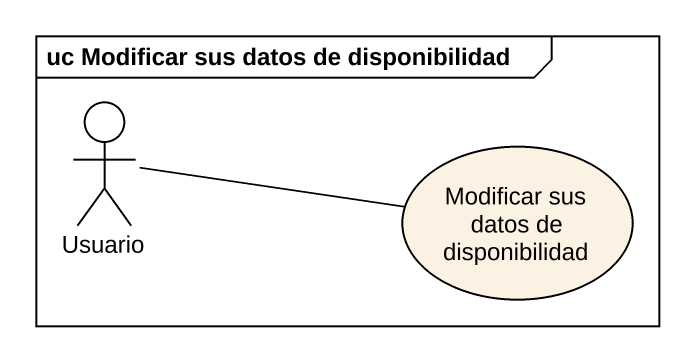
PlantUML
@startuml
mainframe uc Modificar sus datos de disponibilidad
actor Usuario
usecase "Modificar sus datos de disponibilidad" as Modificar_sus_datos_de
Usuario -right- Modificar_sus_datos_de
@enduml
